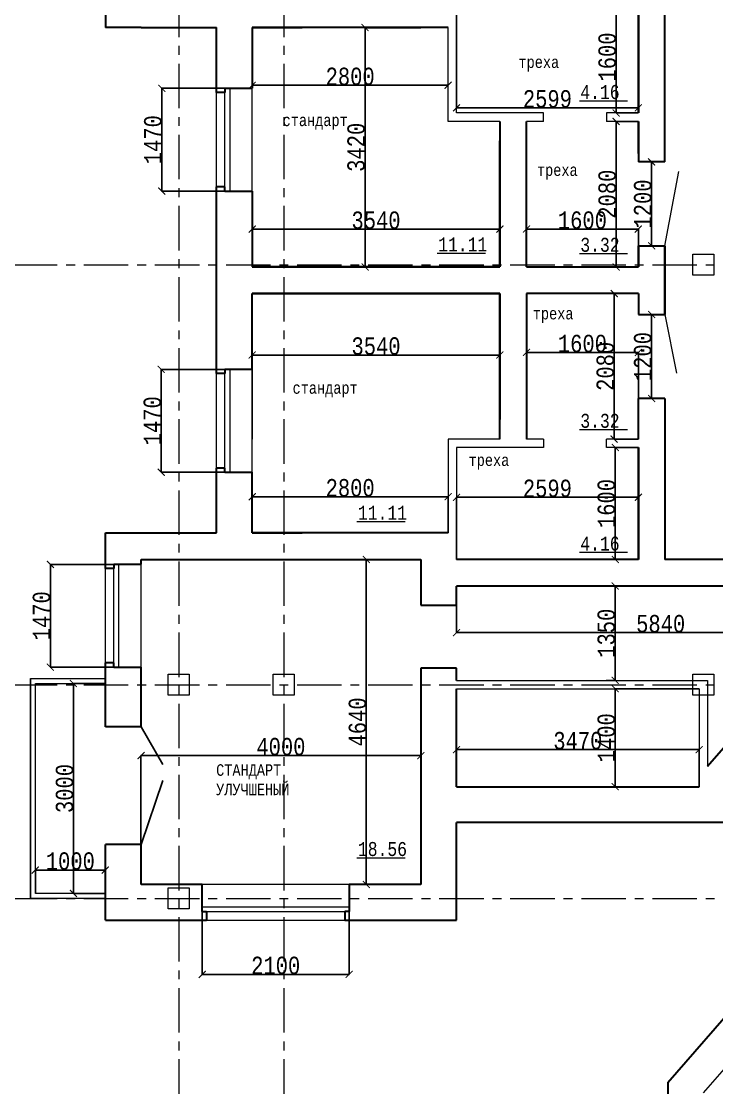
# Model space of a CAD drawing. Header units: millimetres. Extents: x -689206 to 4969298, y -1019800 to 703299.
# Drawn here: x 489425 to 499366, y 551272 to 566509 of the extents above; entities that cross this region are included whole.
import ezdxf

# ---------------------------------------------------------------- set-up
doc = ezdxf.new("R2010")
doc.units = ezdxf.units.MM
doc.linetypes.add('осеваяX2', pattern=[101.6, 63.5, -12.7, 12.7, -12.7])
for name, color, linetype, lineweight in [('б', 231, 'Continuous', 30), ('БАЛКОН', 7, 'Continuous', 20), ('ОКНА', 250, 'Continuous', 20), ('ПЕРЕГОРОДКИ', 252, 'Continuous', 9), ('РАЗМЕРЫ', 7, 'Continuous', 9), ('стены', 7, 'Continuous', 20)]:
    doc.layers.add(name, color=color, linetype=linetype, lineweight=lineweight)
doc.styles.add('Аннотативный', font='isocteur.ttf', dxfattribs={"width": 0.7, "height": 250})
doc.dimstyles.new('Аннотативный', dxfattribs={"dimscale": 0, "dimtxt": 250, "dimasz": 100, "dimexe": 1.25, "dimexo": 0.625, "dimtad": 1, "dimdec": 0, "dimtxsty": 'Аннотативный', "dimblk": 'ARCHTICK', "dimcen": 2.5, "dimadec": 0, "dimazin": 0, "dimtfac": 1, "dimtdec": 0, "dimtmove": 0, "dimatfit": 3, "dimfxl": 1, "dimarcsym": 0})

# ---------------------------------------------------------------- blocks, each defined once
blk = doc.blocks.new('_ArchTick')
at = {"color": 0, "linetype": 'ByBlock', "const_width": 0.15}
blk.add_lwpolyline([(-0.5, -0.5), (0.5, 0.5)], dxfattribs=at)
blk = doc.blocks.new('*D856')
at = {"layer": 'Defpoints', "color": 0, "lineweight": 20, "transparency": 16777216}
for p in [(494339, 566419), (494339, 562999), (494339, 562999)]:
    blk.add_point(p, dxfattribs=at)
at = {"layer": 'стены', "color": 0, "lineweight": -2, "transparency": 16777216}
for p, q in [((494339, 566419), (494340, 566419)), ((494339, 566419), (494339, 562999)), ((494339, 562999), (494340, 562999))]:
    blk.add_line(p, q, dxfattribs=at)
at = {"layer": 'стены', "color": 0, "lineweight": -2, "transparency": 16777216, "xscale": 100, "yscale": 100, "zscale": 100}
for p, rotation in [((494339, 566419), 90), ((494339, 562999), 270)]:
    blk.add_blockref('_ArchTick', p, dxfattribs=dict(at, rotation=rotation))
at = {"layer": 'стены', "color": 0, "transparency": 16777216, "insert": (494213, 564709), "char_height": 250, "attachment_point": 5, "rotation": 90, "style": 'Аннотативный'}
blk.add_mtext('3420', dxfattribs=at)
blk = doc.blocks.new('*D857')
at = {"layer": 'Defpoints', "color": 0, "lineweight": 20, "transparency": 16777216}
for p in [(492726, 563539), (492726, 562999), (496266, 562999)]:
    blk.add_point(p, dxfattribs=at)
at = {"layer": 'стены', "color": 0, "lineweight": -2, "transparency": 16777216}
for p, q in [((492726, 563000), (492726, 563541)), ((496266, 563539), (492726, 563539)), ((496266, 563000), (496266, 563541))]:
    blk.add_line(p, q, dxfattribs=at)
at = {"layer": 'стены', "color": 0, "lineweight": -2, "transparency": 16777216, "xscale": 100, "yscale": 100, "zscale": 100, "rotation": 180}
blk.add_blockref('_ArchTick', (492726, 563539), dxfattribs=at)
at = {"layer": 'стены', "color": 0, "lineweight": -2, "transparency": 16777216, "xscale": 100, "yscale": 100, "zscale": 100}
blk.add_blockref('_ArchTick', (496266, 563539), dxfattribs=at)
at = {"layer": 'стены', "color": 0, "transparency": 16777216, "insert": (494496, 563665), "char_height": 250, "attachment_point": 5, "style": 'Аннотативный'}
blk.add_mtext('3540', dxfattribs=at)
blk = doc.blocks.new('*D858')
at = {"layer": 'Defpoints', "color": 0, "lineweight": 20, "transparency": 16777216}
for p in [(498246, 565079), (497928, 562999), (498246, 562999)]:
    blk.add_point(p, dxfattribs=at)
at = {"layer": 'стены', "color": 0, "lineweight": -2, "transparency": 16777216}
for p, q in [((498245, 565079), (497926, 565079)), ((497928, 565079), (497928, 562999)), ((498245, 562999), (497926, 562999))]:
    blk.add_line(p, q, dxfattribs=at)
at = {"layer": 'стены', "color": 0, "lineweight": -2, "transparency": 16777216, "xscale": 100, "yscale": 100, "zscale": 100}
for p, rotation in [((497928, 565079), 90), ((497928, 562999), 270)]:
    blk.add_blockref('_ArchTick', p, dxfattribs=dict(at, rotation=rotation))
at = {"layer": 'стены', "color": 0, "transparency": 16777216, "insert": (497802, 564039), "char_height": 250, "attachment_point": 5, "rotation": 90, "style": 'Аннотативный'}
blk.add_mtext('2080', dxfattribs=at)
blk = doc.blocks.new('*D859')
at = {"layer": 'Defpoints', "color": 0, "lineweight": 20, "transparency": 16777216}
for p in [(497928, 566799), (498246, 566799), (498246, 565199)]:
    blk.add_point(p, dxfattribs=at)
at = {"layer": 'стены', "color": 0, "lineweight": -2, "transparency": 16777216}
for p, q in [((498245, 566799), (497927, 566799)), ((497928, 565199), (497928, 566799)), ((498245, 565199), (497927, 565199))]:
    blk.add_line(p, q, dxfattribs=at)
at = {"layer": 'стены', "color": 0, "lineweight": -2, "transparency": 16777216, "xscale": 100, "yscale": 100, "zscale": 100}
for p, rotation in [((497928, 566799), 90), ((497928, 565199), 270)]:
    blk.add_blockref('_ArchTick', p, dxfattribs=dict(at, rotation=rotation))
at = {"layer": 'стены', "color": 0, "transparency": 16777216, "insert": (497802, 565999), "char_height": 250, "attachment_point": 5, "rotation": 90, "style": 'Аннотативный'}
blk.add_mtext('1600', dxfattribs=at)
blk = doc.blocks.new('*D860')
at = {"layer": 'Defpoints', "color": 0, "lineweight": 20, "transparency": 16777216}
for p in [(495646, 566799), (498246, 566799), (495646, 565273)]:
    blk.add_point(p, dxfattribs=at)
at = {"layer": 'стены', "color": 0, "lineweight": -2, "transparency": 16777216}
for p, q in [((495646, 566799), (495646, 565272)), ((498246, 566799), (498246, 565272)), ((498246, 565273), (495646, 565273))]:
    blk.add_line(p, q, dxfattribs=at)
at = {"layer": 'стены', "color": 0, "lineweight": -2, "transparency": 16777216, "xscale": 100, "yscale": 100, "zscale": 100, "rotation": 180}
blk.add_blockref('_ArchTick', (495646, 565273), dxfattribs=at)
at = {"layer": 'стены', "color": 0, "lineweight": -2, "transparency": 16777216, "xscale": 100, "yscale": 100, "zscale": 100}
blk.add_blockref('_ArchTick', (498246, 565273), dxfattribs=at)
at = {"layer": 'стены', "color": 0, "transparency": 16777216, "insert": (496946, 565399), "char_height": 250, "attachment_point": 5, "style": 'Аннотативный'}
blk.add_mtext('2599', dxfattribs=at)
blk = doc.blocks.new('*D861')
at = {"layer": 'Defpoints', "color": 0, "lineweight": 20, "transparency": 16777216}
for p in [(492726, 565595), (492726, 565595), (495526, 565595)]:
    blk.add_point(p, dxfattribs=at)
at = {"layer": 'стены', "color": 0, "lineweight": -2, "transparency": 16777216}
for p, q in [((492726, 565595), (492726, 565596)), ((495526, 565595), (492726, 565595)), ((495526, 565595), (495526, 565596))]:
    blk.add_line(p, q, dxfattribs=at)
at = {"layer": 'стены', "color": 0, "lineweight": -2, "transparency": 16777216, "xscale": 100, "yscale": 100, "zscale": 100, "rotation": 180}
blk.add_blockref('_ArchTick', (492726, 565595), dxfattribs=at)
at = {"layer": 'стены', "color": 0, "lineweight": -2, "transparency": 16777216, "xscale": 100, "yscale": 100, "zscale": 100}
blk.add_blockref('_ArchTick', (495526, 565595), dxfattribs=at)
at = {"layer": 'стены', "color": 0, "transparency": 16777216, "insert": (494126, 565720), "char_height": 250, "attachment_point": 5, "style": 'Аннотативный'}
blk.add_mtext('2800', dxfattribs=at)
blk = doc.blocks.new('*D862')
at = {"layer": 'Defpoints', "color": 0, "lineweight": 20, "transparency": 16777216}
for p in [(492726, 561741), (492726, 560539), (496266, 560539)]:
    blk.add_point(p, dxfattribs=at)
at = {"layer": 'стены', "color": 0, "lineweight": -2, "transparency": 16777216}
for p, q in [((492726, 560540), (492726, 561742)), ((496266, 561741), (492726, 561741)), ((496266, 560540), (496266, 561742))]:
    blk.add_line(p, q, dxfattribs=at)
at = {"layer": 'стены', "color": 0, "lineweight": -2, "transparency": 16777216, "xscale": 100, "yscale": 100, "zscale": 100, "rotation": 180}
blk.add_blockref('_ArchTick', (492726, 561741), dxfattribs=at)
at = {"layer": 'стены', "color": 0, "lineweight": -2, "transparency": 16777216, "xscale": 100, "yscale": 100, "zscale": 100}
blk.add_blockref('_ArchTick', (496266, 561741), dxfattribs=at)
at = {"layer": 'стены', "color": 0, "transparency": 16777216, "insert": (494496, 561867), "char_height": 250, "attachment_point": 5, "style": 'Аннотативный'}
blk.add_mtext('3540', dxfattribs=at)
blk = doc.blocks.new('*D851')
at = {"layer": 'Defpoints', "color": 0, "lineweight": 20, "transparency": 16777216}
for p in [(492726, 559716), (492726, 559199), (495526, 559199)]:
    blk.add_point(p, dxfattribs=at)
at = {"layer": 'стены', "color": 0, "lineweight": -2, "transparency": 16777216}
for p, q in [((492726, 559200), (492726, 559717)), ((495526, 559716), (492726, 559716)), ((495526, 559200), (495526, 559717))]:
    blk.add_line(p, q, dxfattribs=at)
at = {"layer": 'стены', "color": 0, "lineweight": -2, "transparency": 16777216, "xscale": 100, "yscale": 100, "zscale": 100, "rotation": 180}
blk.add_blockref('_ArchTick', (492726, 559716), dxfattribs=at)
at = {"layer": 'стены', "color": 0, "lineweight": -2, "transparency": 16777216, "xscale": 100, "yscale": 100, "zscale": 100}
blk.add_blockref('_ArchTick', (495526, 559716), dxfattribs=at)
at = {"layer": 'стены', "color": 0, "transparency": 16777216, "insert": (494126, 559842), "char_height": 250, "attachment_point": 5, "style": 'Аннотативный'}
blk.add_mtext('2800', dxfattribs=at)
blk = doc.blocks.new('*D852')
at = {"layer": 'Defpoints', "color": 0, "lineweight": 20, "transparency": 16777216}
for p in [(497900, 562619), (498246, 562619), (498246, 560539)]:
    blk.add_point(p, dxfattribs=at)
at = {"layer": 'стены', "color": 0, "lineweight": -2, "transparency": 16777216}
for p, q in [((498245, 562619), (497899, 562619)), ((497900, 560539), (497900, 562619)), ((498245, 560539), (497899, 560539))]:
    blk.add_line(p, q, dxfattribs=at)
at = {"layer": 'стены', "color": 0, "lineweight": -2, "transparency": 16777216, "xscale": 100, "yscale": 100, "zscale": 100}
for p, rotation in [((497900, 562619), 90), ((497900, 560539), 270)]:
    blk.add_blockref('_ArchTick', p, dxfattribs=dict(at, rotation=rotation))
at = {"layer": 'стены', "color": 0, "transparency": 16777216, "insert": (497775, 561579), "char_height": 250, "attachment_point": 5, "rotation": 90, "style": 'Аннотативный'}
blk.add_mtext('2080', dxfattribs=at)
blk = doc.blocks.new('*D853')
at = {"layer": 'Defpoints', "color": 0, "lineweight": 20, "transparency": 16777216}
for p in [(496646, 561778), (496646, 560539), (498246, 560539)]:
    blk.add_point(p, dxfattribs=at)
at = {"layer": 'стены', "color": 0, "lineweight": -2, "transparency": 16777216}
for p, q in [((496646, 560540), (496646, 561779)), ((498246, 561778), (496646, 561778)), ((498246, 560540), (498246, 561779))]:
    blk.add_line(p, q, dxfattribs=at)
at = {"layer": 'стены', "color": 0, "lineweight": -2, "transparency": 16777216, "xscale": 100, "yscale": 100, "zscale": 100, "rotation": 180}
blk.add_blockref('_ArchTick', (496646, 561778), dxfattribs=at)
at = {"layer": 'стены', "color": 0, "lineweight": -2, "transparency": 16777216, "xscale": 100, "yscale": 100, "zscale": 100}
blk.add_blockref('_ArchTick', (498246, 561778), dxfattribs=at)
at = {"layer": 'стены', "color": 0, "transparency": 16777216, "insert": (497446, 561903), "char_height": 250, "attachment_point": 5, "style": 'Аннотативный'}
blk.add_mtext('1600', dxfattribs=at)
blk = doc.blocks.new('*D854')
at = {"layer": 'Defpoints', "color": 0, "lineweight": 20, "transparency": 16777216}
for p in [(495646, 559708), (495646, 558819), (498246, 558819)]:
    blk.add_point(p, dxfattribs=at)
at = {"layer": 'стены', "color": 0, "lineweight": -2, "transparency": 16777216}
for p, q in [((495646, 558820), (495646, 559709)), ((498246, 559708), (495646, 559708)), ((498246, 558820), (498246, 559709))]:
    blk.add_line(p, q, dxfattribs=at)
at = {"layer": 'стены', "color": 0, "lineweight": -2, "transparency": 16777216, "xscale": 100, "yscale": 100, "zscale": 100, "rotation": 180}
blk.add_blockref('_ArchTick', (495646, 559708), dxfattribs=at)
at = {"layer": 'стены', "color": 0, "lineweight": -2, "transparency": 16777216, "xscale": 100, "yscale": 100, "zscale": 100}
blk.add_blockref('_ArchTick', (498246, 559708), dxfattribs=at)
at = {"layer": 'стены', "color": 0, "transparency": 16777216, "insert": (496946, 559834), "char_height": 250, "attachment_point": 5, "style": 'Аннотативный'}
blk.add_mtext('2599', dxfattribs=at)
blk = doc.blocks.new('*D855')
at = {"layer": 'Defpoints', "color": 0, "lineweight": 20, "transparency": 16777216}
for p in [(498246, 560419), (497916, 558819), (498246, 558819)]:
    blk.add_point(p, dxfattribs=at)
at = {"layer": 'стены', "color": 0, "lineweight": -2, "transparency": 16777216}
for p, q in [((498245, 560419), (497915, 560419)), ((497916, 560419), (497916, 558819)), ((498245, 558819), (497915, 558819))]:
    blk.add_line(p, q, dxfattribs=at)
at = {"layer": 'стены', "color": 0, "lineweight": -2, "transparency": 16777216, "xscale": 100, "yscale": 100, "zscale": 100}
for p, rotation in [((497916, 560419), 90), ((497916, 558819), 270)]:
    blk.add_blockref('_ArchTick', p, dxfattribs=dict(at, rotation=rotation))
at = {"layer": 'стены', "color": 0, "transparency": 16777216, "insert": (497790, 559619), "char_height": 250, "attachment_point": 5, "rotation": 90, "style": 'Аннотативный'}
blk.add_mtext('1600', dxfattribs=at)
blk = doc.blocks.new('*D864')
at = {"layer": 'Defpoints', "color": 0, "lineweight": 20, "transparency": 16777216}
for p in [(498436, 562319), (498436, 562319), (498436, 561119)]:
    blk.add_point(p, dxfattribs=at)
at = {"layer": 'стены', "color": 0, "lineweight": -2, "transparency": 16777216}
for p, q in [((498436, 562319), (498437, 562319)), ((498436, 561119), (498436, 562319)), ((498436, 561119), (498437, 561119))]:
    blk.add_line(p, q, dxfattribs=at)
at = {"layer": 'стены', "color": 0, "lineweight": -2, "transparency": 16777216, "xscale": 100, "yscale": 100, "zscale": 100}
for p, rotation in [((498436, 562319), 90), ((498436, 561119), 270)]:
    blk.add_blockref('_ArchTick', p, dxfattribs=dict(at, rotation=rotation))
at = {"layer": 'стены', "color": 0, "transparency": 16777216, "insert": (498310, 561719), "char_height": 250, "attachment_point": 5, "rotation": 90, "style": 'Аннотативный'}
blk.add_mtext('1200', dxfattribs=at)
blk = doc.blocks.new('*D865')
at = {"layer": 'Defpoints', "color": 0, "lineweight": 20, "transparency": 16777216}
for p in [(498436, 564499), (498436, 564499), (498436, 563300)]:
    blk.add_point(p, dxfattribs=at)
at = {"layer": 'стены', "color": 0, "lineweight": -2, "transparency": 16777216}
for p, q in [((498436, 564499), (498437, 564499)), ((498436, 563300), (498436, 564499)), ((498436, 563300), (498437, 563300))]:
    blk.add_line(p, q, dxfattribs=at)
at = {"layer": 'стены', "color": 0, "lineweight": -2, "transparency": 16777216, "xscale": 100, "yscale": 100, "zscale": 100}
for p, rotation in [((498436, 564499), 90), ((498436, 563300), 270)]:
    blk.add_blockref('_ArchTick', p, dxfattribs=dict(at, rotation=rotation))
at = {"layer": 'стены', "color": 0, "transparency": 16777216, "insert": (498310, 563899), "char_height": 250, "attachment_point": 5, "rotation": 90, "style": 'Аннотативный'}
blk.add_mtext('1200', dxfattribs=at)
blk = doc.blocks.new('*D866')
at = {"layer": 'Defpoints', "color": 0, "lineweight": 20, "transparency": 16777216}
for p in [(496646, 563541), (496646, 562999), (498246, 562999)]:
    blk.add_point(p, dxfattribs=at)
at = {"layer": 'стены', "color": 0, "lineweight": -2, "transparency": 16777216}
for p, q in [((496646, 563000), (496646, 563542)), ((498246, 563541), (496646, 563541)), ((498246, 563000), (498246, 563542))]:
    blk.add_line(p, q, dxfattribs=at)
at = {"layer": 'стены', "color": 0, "lineweight": -2, "transparency": 16777216, "xscale": 100, "yscale": 100, "zscale": 100, "rotation": 180}
blk.add_blockref('_ArchTick', (496646, 563541), dxfattribs=at)
at = {"layer": 'стены', "color": 0, "lineweight": -2, "transparency": 16777216, "xscale": 100, "yscale": 100, "zscale": 100}
blk.add_blockref('_ArchTick', (498246, 563541), dxfattribs=at)
at = {"layer": 'стены', "color": 0, "transparency": 16777216, "insert": (497446, 563666), "char_height": 250, "attachment_point": 5, "style": 'Аннотативный'}
blk.add_mtext('1600', dxfattribs=at)
blk = doc.blocks.new('*D869')
at = {"layer": 'Defpoints', "color": 0, "linetype": 'ByBlock', "lineweight": 20, "transparency": 16777216}
for p in [(490626, 557047), (490170, 554047), (490626, 554047)]:
    blk.add_point(p, dxfattribs=at)
at = {"layer": 'б', "color": 0, "linetype": 'ByBlock', "lineweight": -2, "transparency": 16777216}
for p, q in [((490626, 557047), (490169, 557047)), ((490170, 557047), (490170, 554047)), ((490626, 554047), (490169, 554047))]:
    blk.add_line(p, q, dxfattribs=at)
at = {"layer": 'б', "color": 0, "linetype": 'ByBlock', "lineweight": -2, "transparency": 16777216, "xscale": 100, "yscale": 100, "zscale": 100}
for p, rotation in [((490170, 557047), 90), ((490170, 554047), 270)]:
    blk.add_blockref('_ArchTick', p, dxfattribs=dict(at, rotation=rotation))
at = {"layer": 'б', "color": 0, "linetype": 'ByBlock', "lineweight": 25, "transparency": 16777216, "insert": (490045, 555547), "char_height": 250, "attachment_point": 5, "rotation": 90, "style": 'Аннотативный'}
blk.add_mtext('3000', dxfattribs=at)
blk = doc.blocks.new('*D870')
at = {"layer": 'Defpoints', "color": 0, "linetype": 'ByBlock', "lineweight": 20, "transparency": 16777216}
for p in [(489626, 554382), (489626, 554047), (490626, 554047)]:
    blk.add_point(p, dxfattribs=at)
at = {"layer": 'б', "color": 0, "linetype": 'ByBlock', "lineweight": -2, "transparency": 16777216}
for p, q in [((489626, 554047), (489626, 554384)), ((490626, 554382), (489626, 554382)), ((490626, 554047), (490626, 554384))]:
    blk.add_line(p, q, dxfattribs=at)
at = {"layer": 'б', "color": 0, "linetype": 'ByBlock', "lineweight": -2, "transparency": 16777216, "xscale": 100, "yscale": 100, "zscale": 100, "rotation": 180}
blk.add_blockref('_ArchTick', (489626, 554382), dxfattribs=at)
at = {"layer": 'б', "color": 0, "linetype": 'ByBlock', "lineweight": -2, "transparency": 16777216, "xscale": 100, "yscale": 100, "zscale": 100}
blk.add_blockref('_ArchTick', (490626, 554382), dxfattribs=at)
at = {"layer": 'б', "color": 0, "linetype": 'ByBlock', "lineweight": 25, "transparency": 16777216, "insert": (490126, 554508), "char_height": 250, "attachment_point": 5, "style": 'Аннотативный'}
blk.add_mtext('1000', dxfattribs=at)
blk = doc.blocks.new('*D871')
at = {"layer": 'Defpoints', "color": 0, "lineweight": 20, "transparency": 16777216}
for p in [(491433, 565552), (492726, 565552), (492726, 564082)]:
    blk.add_point(p, dxfattribs=at)
at = {"layer": 'РАЗМЕРЫ', "color": 0, "lineweight": -2, "transparency": 16777216}
for p, q in [((492725, 565552), (491431, 565552)), ((491433, 564082), (491433, 565552)), ((492725, 564082), (491431, 564082))]:
    blk.add_line(p, q, dxfattribs=at)
at = {"layer": 'РАЗМЕРЫ', "color": 0, "lineweight": -2, "transparency": 16777216, "xscale": 100, "yscale": 100, "zscale": 100}
for p, rotation in [((491433, 565552), 90), ((491433, 564082), 270)]:
    blk.add_blockref('_ArchTick', p, dxfattribs=dict(at, rotation=rotation))
at = {"layer": 'РАЗМЕРЫ', "color": 0, "transparency": 16777216, "insert": (491307, 564817), "char_height": 250, "attachment_point": 5, "rotation": 90, "style": 'Аннотативный'}
blk.add_mtext('1470', dxfattribs=at)
blk = doc.blocks.new('*D872')
at = {"layer": 'Defpoints', "color": 0, "lineweight": 20, "transparency": 16777216}
for p in [(491426, 561536), (492726, 561536), (492726, 560066)]:
    blk.add_point(p, dxfattribs=at)
at = {"layer": 'РАЗМЕРЫ', "color": 0, "lineweight": -2, "transparency": 16777216}
for p, q in [((492725, 561536), (491425, 561536)), ((491426, 560066), (491426, 561536)), ((492725, 560066), (491425, 560066))]:
    blk.add_line(p, q, dxfattribs=at)
at = {"layer": 'РАЗМЕРЫ', "color": 0, "lineweight": -2, "transparency": 16777216, "xscale": 100, "yscale": 100, "zscale": 100}
for p, rotation in [((491426, 561536), 90), ((491426, 560066), 270)]:
    blk.add_blockref('_ArchTick', p, dxfattribs=dict(at, rotation=rotation))
at = {"layer": 'РАЗМЕРЫ', "color": 0, "transparency": 16777216, "insert": (491300, 560801), "char_height": 250, "attachment_point": 5, "rotation": 90, "style": 'Аннотативный'}
blk.add_mtext('1470', dxfattribs=at)
blk = doc.blocks.new('*D873')
at = {"layer": 'Defpoints', "color": 0, "lineweight": 20, "transparency": 16777216}
for p in [(489841, 558750), (491136, 558750), (491136, 557280)]:
    blk.add_point(p, dxfattribs=at)
at = {"layer": 'РАЗМЕРЫ', "color": 0, "lineweight": -2, "transparency": 16777216}
for p, q in [((491136, 558750), (489840, 558750)), ((489841, 557280), (489841, 558750)), ((491136, 557280), (489840, 557280))]:
    blk.add_line(p, q, dxfattribs=at)
at = {"layer": 'РАЗМЕРЫ', "color": 0, "lineweight": -2, "transparency": 16777216, "xscale": 100, "yscale": 100, "zscale": 100}
for p, rotation in [((489841, 558750), 90), ((489841, 557280), 270)]:
    blk.add_blockref('_ArchTick', p, dxfattribs=dict(at, rotation=rotation))
at = {"layer": 'РАЗМЕРЫ', "color": 0, "transparency": 16777216, "insert": (489715, 558015), "char_height": 250, "attachment_point": 5, "rotation": 90, "style": 'Аннотативный'}
blk.add_mtext('1470', dxfattribs=at)
blk = doc.blocks.new('*D878')
at = {"layer": 'Defpoints', "color": 0, "linetype": 'ByBlock', "lineweight": 20, "transparency": 16777216}
for p in [(494357, 558819), (495136, 558819), (495136, 554177)]:
    blk.add_point(p, dxfattribs=at)
at = {"layer": 'ПЕРЕГОРОДКИ', "color": 0, "linetype": 'ByBlock', "lineweight": -2, "transparency": 16777216}
for p, q in [((495136, 558819), (494356, 558819)), ((494357, 554177), (494357, 558819)), ((495136, 554177), (494356, 554177))]:
    blk.add_line(p, q, dxfattribs=at)
at = {"layer": 'ПЕРЕГОРОДКИ', "color": 0, "linetype": 'ByBlock', "lineweight": -2, "transparency": 16777216, "xscale": 100, "yscale": 100, "zscale": 100}
for p, rotation in [((494357, 558819), 90), ((494357, 554177), 270)]:
    blk.add_blockref('_ArchTick', p, dxfattribs=dict(at, rotation=rotation))
at = {"layer": 'ПЕРЕГОРОДКИ', "color": 0, "linetype": 'ByBlock', "lineweight": 13, "transparency": 16777216, "insert": (494232, 556498), "char_height": 250, "attachment_point": 5, "rotation": 90, "style": 'Аннотативный'}
blk.add_mtext('4640', dxfattribs=at)
blk = doc.blocks.new('*D879')
at = {"layer": 'Defpoints', "color": 0, "linetype": 'ByBlock', "lineweight": 20, "transparency": 16777216}
for p in [(491136, 556017), (491136, 554177), (495136, 554177)]:
    blk.add_point(p, dxfattribs=at)
at = {"layer": 'ПЕРЕГОРОДКИ', "color": 0, "linetype": 'ByBlock', "lineweight": -2, "transparency": 16777216}
for p, q in [((491136, 554178), (491136, 556018)), ((495136, 556017), (491136, 556017)), ((495136, 554178), (495136, 556018))]:
    blk.add_line(p, q, dxfattribs=at)
at = {"layer": 'ПЕРЕГОРОДКИ', "color": 0, "linetype": 'ByBlock', "lineweight": -2, "transparency": 16777216, "xscale": 100, "yscale": 100, "zscale": 100, "rotation": 180}
blk.add_blockref('_ArchTick', (491136, 556017), dxfattribs=at)
at = {"layer": 'ПЕРЕГОРОДКИ', "color": 0, "linetype": 'ByBlock', "lineweight": -2, "transparency": 16777216, "xscale": 100, "yscale": 100, "zscale": 100}
blk.add_blockref('_ArchTick', (495136, 556017), dxfattribs=at)
at = {"layer": 'ПЕРЕГОРОДКИ', "color": 0, "linetype": 'ByBlock', "lineweight": 13, "transparency": 16777216, "insert": (493136, 556143), "char_height": 250, "attachment_point": 5, "style": 'Аннотативный'}
blk.add_mtext('4000', dxfattribs=at)
blk = doc.blocks.new('*D893')
at = {"layer": 'Defpoints', "color": 0, "linetype": 'ByBlock', "lineweight": 20, "transparency": 16777216}
for p in [(492012, 554177), (494112, 554177), (494112, 552891)]:
    blk.add_point(p, dxfattribs=at)
at = {"layer": 'РАЗМЕРЫ', "color": 0, "linetype": 'ByBlock', "lineweight": -2, "transparency": 16777216}
for p, q in [((492012, 554177), (492012, 552890)), ((494112, 554177), (494112, 552890)), ((492012, 552891), (494112, 552891))]:
    blk.add_line(p, q, dxfattribs=at)
at = {"layer": 'РАЗМЕРЫ', "color": 0, "linetype": 'ByBlock', "lineweight": -2, "transparency": 16777216, "xscale": 100, "yscale": 100, "zscale": 100, "rotation": 180}
blk.add_blockref('_ArchTick', (492012, 552891), dxfattribs=at)
at = {"layer": 'РАЗМЕРЫ', "color": 0, "linetype": 'ByBlock', "lineweight": -2, "transparency": 16777216, "xscale": 100, "yscale": 100, "zscale": 100}
blk.add_blockref('_ArchTick', (494112, 552891), dxfattribs=at)
at = {"layer": 'РАЗМЕРЫ', "color": 0, "linetype": 'ByBlock', "lineweight": 13, "transparency": 16777216, "insert": (493062, 553017), "char_height": 250, "attachment_point": 5, "style": 'Аннотативный'}
blk.add_mtext('2100', dxfattribs=at)
blk = doc.blocks.new('*D881')
at = {"layer": 'Defpoints', "color": 0, "linetype": 'ByBlock', "lineweight": 20, "transparency": 16777216}
for p in [(495646, 556102), (495646, 555572), (499116, 555572)]:
    blk.add_point(p, dxfattribs=at)
at = {"layer": 'РАЗМЕРЫ', "color": 0, "linetype": 'ByBlock', "lineweight": -2, "transparency": 16777216}
for p, q in [((495646, 555573), (495646, 556103)), ((499116, 556102), (495646, 556102)), ((499116, 555573), (499116, 556103))]:
    blk.add_line(p, q, dxfattribs=at)
at = {"layer": 'РАЗМЕРЫ', "color": 0, "linetype": 'ByBlock', "lineweight": -2, "transparency": 16777216, "xscale": 100, "yscale": 100, "zscale": 100, "rotation": 180}
blk.add_blockref('_ArchTick', (495646, 556102), dxfattribs=at)
at = {"layer": 'РАЗМЕРЫ', "color": 0, "linetype": 'ByBlock', "lineweight": -2, "transparency": 16777216, "xscale": 100, "yscale": 100, "zscale": 100}
blk.add_blockref('_ArchTick', (499116, 556102), dxfattribs=at)
at = {"layer": 'РАЗМЕРЫ', "color": 0, "linetype": 'ByBlock', "lineweight": 20, "transparency": 16777216, "insert": (497381, 556228), "char_height": 250, "attachment_point": 5, "style": 'Аннотативный'}
blk.add_mtext('3470', dxfattribs=at)
blk = doc.blocks.new('*D885')
at = {"layer": 'Defpoints', "color": 0, "linetype": 'ByBlock', "lineweight": 20, "transparency": 16777216}
for p in [(497915, 556972), (499116, 556972), (499116, 555572)]:
    blk.add_point(p, dxfattribs=at)
at = {"layer": 'РАЗМЕРЫ', "color": 0, "linetype": 'ByBlock', "lineweight": -2, "transparency": 16777216}
for p, q in [((499116, 556972), (497914, 556972)), ((497915, 555572), (497915, 556972)), ((499116, 555572), (497914, 555572))]:
    blk.add_line(p, q, dxfattribs=at)
at = {"layer": 'РАЗМЕРЫ', "color": 0, "linetype": 'ByBlock', "lineweight": -2, "transparency": 16777216, "xscale": 100, "yscale": 100, "zscale": 100}
for p, rotation in [((497915, 556972), 90), ((497915, 555572), 270)]:
    blk.add_blockref('_ArchTick', p, dxfattribs=dict(at, rotation=rotation))
at = {"layer": 'РАЗМЕРЫ', "color": 0, "linetype": 'ByBlock', "lineweight": 20, "transparency": 16777216, "insert": (497789, 556272), "char_height": 250, "attachment_point": 5, "rotation": 90, "style": 'Аннотативный'}
blk.add_mtext('1400', dxfattribs=at)
blk = doc.blocks.new('*D888')
at = {"layer": 'Defpoints', "color": 0, "linetype": 'ByBlock', "lineweight": 20, "transparency": 16777216}
for p in [(495646, 558439), (501484, 558439), (501484, 557774)]:
    blk.add_point(p, dxfattribs=at)
at = {"layer": 'РАЗМЕРЫ', "color": 0, "linetype": 'ByBlock', "lineweight": -2, "transparency": 16777216}
for p, q in [((495646, 558439), (495646, 557773)), ((501484, 558439), (501484, 557773)), ((495646, 557774), (501484, 557774))]:
    blk.add_line(p, q, dxfattribs=at)
at = {"layer": 'РАЗМЕРЫ', "color": 0, "linetype": 'ByBlock', "lineweight": -2, "transparency": 16777216, "xscale": 100, "yscale": 100, "zscale": 100, "rotation": 180}
blk.add_blockref('_ArchTick', (495646, 557774), dxfattribs=at)
at = {"layer": 'РАЗМЕРЫ', "color": 0, "linetype": 'ByBlock', "lineweight": -2, "transparency": 16777216, "xscale": 100, "yscale": 100, "zscale": 100}
blk.add_blockref('_ArchTick', (501484, 557774), dxfattribs=at)
at = {"layer": 'РАЗМЕРЫ', "color": 0, "linetype": 'ByBlock', "lineweight": 20, "transparency": 16777216, "insert": (498565, 557900), "char_height": 250, "attachment_point": 5, "style": 'Аннотативный'}
blk.add_mtext('5840', dxfattribs=at)
blk = doc.blocks.new('*D889')
at = {"layer": 'Defpoints', "color": 0, "linetype": 'ByBlock', "lineweight": 20, "transparency": 16777216}
for p in [(497786, 558439), (497915, 558439), (497786, 557092)]:
    blk.add_point(p, dxfattribs=at)
at = {"layer": 'РАЗМЕРЫ', "color": 0, "linetype": 'ByBlock', "lineweight": -2, "transparency": 16777216}
for p, q in [((497786, 558439), (497916, 558439)), ((497915, 557092), (497915, 558439)), ((497786, 557092), (497916, 557092))]:
    blk.add_line(p, q, dxfattribs=at)
at = {"layer": 'РАЗМЕРЫ', "color": 0, "linetype": 'ByBlock', "lineweight": -2, "transparency": 16777216, "xscale": 100, "yscale": 100, "zscale": 100}
for p, rotation in [((497915, 558439), 90), ((497915, 557092), 270)]:
    blk.add_blockref('_ArchTick', p, dxfattribs=dict(at, rotation=rotation))
at = {"layer": 'РАЗМЕРЫ', "color": 0, "linetype": 'ByBlock', "lineweight": 20, "transparency": 16777216, "insert": (497789, 557766), "char_height": 250, "attachment_point": 5, "rotation": 90, "style": 'Аннотативный'}
blk.add_mtext('1350', dxfattribs=at)

msp = doc.modelspace()

# ---------------------------------------------------------------- linework, layer by layer
at = {"layer": 'б', "color": 18, "linetype": 'ByBlock', "lineweight": 25, "true_color": 0x000000}
for p, q in [((489556.5, 553976.6), (489556.5, 557116.6)), ((491136.5, 556428.4), (491446.4, 555891.5)), ((491136.5, 554748.4), (491449.4, 555662.4))]:
    msp.add_line(p, q, dxfattribs=at)
at = {"layer": 'б', "color": 18, "linetype": 'ByBlock', "lineweight": 30, "true_color": 0x000000}
for p, q in [((491136.5, 556428.4), (490626.5, 556428.4)), ((491136.5, 554748.4), (490626.5, 554748.4))]:
    msp.add_line(p, q, dxfattribs=at)
at = {"layer": 'БАЛКОН'}
for p, q in [((489556.5, 557116.6), (490626.5, 557116.6)), ((489626.5, 554046.6), (489626.5, 557046.6)), ((489626.5, 557046.6), (490626.5, 557046.6)), ((490626.5, 554046.6), (489626.5, 554046.6)), ((490626.5, 553976.6), (489556.5, 553976.6))]:
    msp.add_line(p, q, dxfattribs=at)
at = {"layer": 'ОКНА'}
for p, q in [((492335.8, 564142.4), (492335.8, 565492.4)), ((492405.8, 565552.4), (492405.8, 564082.4)), ((492335.8, 560126.4), (492335.8, 561476.4)), ((492335.8, 560126.4), (492335.8, 561476.4)), ((492405.8, 561536.4), (492405.8, 560066.4)), ((492405.8, 561536.4), (492405.8, 560066.4)), ((490816.5, 558750.4), (490816.5, 557280.4)), ((490816.5, 558750.4), (490816.5, 557280.4)), ((490746.5, 557340.4), (490746.5, 558690.4)), ((490746.5, 557340.4), (490746.5, 558690.4)), ((492012, 553787.4), (492012, 553857.4)), ((492012, 553857.4), (494112, 553857.4)), ((492072, 553787.4), (494052, 553787.4))]:
    msp.add_line(p, q, dxfattribs=at)
at = {"layer": 'РАЗМЕРЫ', "color": 0, "lineweight": 30}
for p, q in [((492335.8, 565492.4), (492215.8, 565492.4)), ((492335.8, 565552.4), (492335.8, 565492.4)), ((492335.8, 565552.4), (492725.8, 565552.4)), ((492335.8, 564142.4), (492215.8, 564142.4)), ((492335.8, 564082.4), (492335.8, 564142.4)), ((492335.8, 564082.4), (492725.8, 564082.4)), ((492335.8, 561476.4), (492215.8, 561476.4)), ((492335.8, 561476.4), (492215.8, 561476.4)), ((492335.8, 561536.4), (492335.8, 561476.4)), ((492335.8, 561536.4), (492725.8, 561536.4)), ((492335.8, 561536.4), (492335.8, 561476.4)), ((492335.8, 561536.4), (492725.8, 561536.4)), ((492335.8, 560126.4), (492215.8, 560126.4)), ((492335.8, 560126.4), (492215.8, 560126.4)), ((492335.8, 560066.4), (492335.8, 560126.4)), ((492335.8, 560066.4), (492335.8, 560126.4)), ((492335.8, 560066.4), (492725.8, 560066.4)), ((492335.8, 560066.4), (492725.8, 560066.4)), ((490746.5, 558750.4), (490746.5, 558690.4)), ((490746.5, 558750.4), (491136.5, 558750.4)), ((490746.5, 558750.4), (490746.5, 558690.4)), ((490746.5, 558750.4), (491136.5, 558750.4)), ((490746.5, 558690.4), (490626.5, 558690.4)), ((490746.5, 558690.4), (490626.5, 558690.4)), ((490746.5, 557340.4), (490626.5, 557340.4)), ((490746.5, 557340.4), (490626.5, 557340.4)), ((490746.5, 557280.4), (490746.5, 557340.4)), ((490746.5, 557280.4), (490746.5, 557340.4)), ((490746.5, 557280.4), (491136.5, 557280.4)), ((490746.5, 557280.4), (491136.5, 557280.4))]:
    msp.add_line(p, q, dxfattribs=at)
at = {"layer": 'РАЗМЕРЫ'}
for p, q in [((492215.8, 564142.4), (492215.8, 565492.4)), ((492725.8, 564082.4), (492725.8, 565552.4)), ((492215.8, 560126.4), (492215.8, 561476.4)), ((491136.5, 557280.4), (491136.5, 558750.4)), ((490626.5, 557340.4), (490626.5, 558690.4)), ((494112, 554177.4), (492012, 554177.4)), ((492072, 553667.4), (494052, 553667.4))]:
    msp.add_line(p, q, dxfattribs=at)
at = {"layer": 'РАЗМЕРЫ', "color": 114, "true_color": 0x139b48}
for p, q in [((497402.5, 565374.6), (498091.7, 565374.6)), ((495370.8, 563196.7), (496060.1, 563196.7)), ((497402.5, 563191.6), (498091.7, 563191.6)), ((497402.5, 560676.6), (498091.7, 560676.6)), ((494223.3, 559362.7), (494912.6, 559362.7)), ((497402.5, 558923.4), (498091.7, 558923.4)), ((494223.3, 554558.3), (494912.6, 554558.3))]:
    msp.add_line(p, q, dxfattribs=at)
at = {"layer": 'РАЗМЕРЫ', "linetype": 'ByBlock', "lineweight": 30}
for p, q in [((495136.5, 558165.2), (495646.5, 558165.2)), ((495646.5, 557265.2), (495136.5, 557265.2)), ((495646.5, 557092.2), (495646.5, 557265.2))]:
    msp.add_line(p, q, dxfattribs=at)
at = {"layer": 'РАЗМЕРЫ', "linetype": 'ByBlock', "lineweight": 20}
for p, q in [((495646.5, 557092.2), (498943, 557092.2)), ((495646.5, 557092.2), (499233.9, 557092.2)), ((499233.9, 557092.2), (499235.8, 555862.7)), ((495646.5, 555572.2), (495646.5, 556972.2)), ((495646.5, 556972.2), (498943, 556972.2)), ((495646.5, 556972.2), (499116.5, 556972.2)), ((499116.5, 556972.2), (499116.5, 555572.2))]:
    msp.add_line(p, q, dxfattribs=at)
at = {"layer": 'РАЗМЕРЫ', "lineweight": 30}
for p, q in [((492012, 553787.4), (492072, 553787.4)), ((492072, 553787.4), (492072, 553667.4)), ((494112, 553787.4), (494052, 553787.4)), ((494052, 553787.4), (494052, 553667.4))]:
    msp.add_line(p, q, dxfattribs=at)
at = {"layer": 'стены', "color": 1, "linetype": 'осеваяX2', "lineweight": 15, "ltscale": 10}
for p, q in [((491675.8, 583174.8), (491675.8, 539027.3)), ((493175.8, 583174.8), (493175.8, 539027.3)), ((481175.8, 563029.3), (553325.8, 563029.3)), ((481175.8, 557029.3), (553325.8, 557029.3)), ((481175.8, 553977.4), (553325.8, 553977.4))]:
    msp.add_line(p, q, dxfattribs=at)
at = {"layer": 'стены', "lineweight": 30}
for p, q in [((490626.5, 566928), (490626.5, 566419.4)), ((498245.8, 565199.4), (498245.8, 566799.4)), ((498245.8, 566799.4), (498245.8, 565199.4)), ((498625.8, 564499.4), (498625.8, 566799.4)), ((491136.5, 566419.4), (490626.5, 566419.4)), ((491136.5, 566419.4), (492215.8, 566419.4)), ((492215.8, 565492.4), (492215.8, 566419.4)), ((492725.8, 566419.4), (493438.8, 566419.4)), ((494335, 566419.4), (492725.8, 566419.4)), ((492725.8, 566419.4), (492725.8, 565552.4)), ((494338.8, 566419.4), (495136.5, 566419.4)), ((495525.8, 566419.4), (494338.8, 566419.4)), ((496265.8, 565079.4), (496265.8, 562999.4)), ((496645.8, 562999.4), (496645.8, 565079.4)), ((498245.8, 564619.4), (498245.8, 565079.4)), ((498245.8, 565079.4), (498245.8, 564499.4)), ((496265.8, 562999.4), (496265.8, 564799.4)), ((498245.8, 564619.4), (498245.8, 564499.4)), ((498245.8, 564619.4), (498245.8, 564499.4)), ((498625.8, 564499.4), (498245.8, 564499.4)), ((492215.8, 561476.4), (492215.8, 564142.4)), ((492725.8, 564082.4), (492725.8, 562999.4)), ((498245.8, 562999.4), (498245.8, 563299.6)), ((498245.8, 563299.6), (498625.8, 563299.6)), ((498245.8, 563299.4), (498245.8, 562999.4)), ((498245.8, 563299.4), (498245.8, 563079.4)), ((498625.8, 563299.6), (498625.8, 562319.4)), ((498625.8, 562319.1), (498625.8, 563299.4)), ((496265.8, 562999.4), (492725.8, 562999.4)), ((492725.8, 562999.4), (496265.8, 562999.4)), ((496645.8, 562999.4), (498245.8, 562999.4)), ((492725.8, 562619.4), (496265.8, 562619.4)), ((496265.8, 562619.4), (492725.8, 562619.4)), ((492725.8, 561536.4), (492725.8, 562619.4)), ((496265.8, 560539.4), (496265.8, 562619.4)), ((496265.8, 562619.4), (496265.8, 560819.4)), ((496645.8, 562619.4), (496645.8, 560539.4)), ((498245.8, 562619.4), (496645.8, 562619.4)), ((498245.8, 562619.4), (498245.8, 562319.1)), ((498245.8, 562319.1), (498625.8, 562319.1)), ((498245.8, 560539.4), (498245.8, 561119.4)), ((498625.8, 561119.4), (498245.8, 561119.4)), ((498625.8, 561119.4), (498625.8, 558819.4)), ((498245.8, 560419.4), (498245.8, 558819.4)), ((498245.8, 558819.4), (498245.8, 560419.4)), ((492215.8, 559199.4), (492215.8, 560126.4)), ((492725.8, 559199.4), (492725.8, 560066.4)), ((490626.5, 558690.4), (490626.5, 559199.4)), ((490626.5, 559199.4), (492215.8, 559199.4)), ((492725.8, 559199.4), (493438.8, 559199.4)), ((494338.8, 559199.4), (492725.8, 559199.4)), ((495525.8, 559199.4), (494338.8, 559199.4)), ((491136.5, 558750.4), (491136.5, 558819.4)), ((491136.5, 558819.4), (494338.8, 558819.4)), ((494338.8, 558819.4), (495136.5, 558819.4)), ((495136.5, 558819.4), (495136.5, 558165.2)), ((498245.8, 558819.4), (495646.5, 558819.4)), ((499460.8, 558819.4), (498625.8, 558819.4)), ((495646.5, 558165.2), (495646.5, 558439.4)), ((499460.8, 558439.4), (495646.5, 558439.4)), ((501484.2, 558439.4), (499235.8, 555862.7)), ((490626.5, 556428.4), (490626.5, 557340.4)), ((491136.5, 556428.4), (491136.5, 557280.4)), ((495136.5, 557265.2), (495136.5, 554177.4)), ((495646.5, 557092.2), (495646.5, 557265.2)), ((495646.5, 555572.2), (495646.5, 556972.2)), ((495646.5, 555572.2), (499116.5, 555572.2)), ((498665.8, 551346.9), (502415.8, 555652.3)), ((499646.5, 555062.2), (495646.5, 555062.2)), ((495646.5, 553667.4), (495646.5, 555062.2)), ((490626.5, 553667.4), (490626.5, 554748.4)), ((491136.5, 554177.4), (491136.5, 554748.4)), ((492012, 554177.4), (491136.5, 554177.4)), ((495136.5, 554177.4), (494112, 554177.4)), ((490626.5, 553667.4), (492072, 553667.4)), ((494052, 553667.4), (495646.5, 553667.4)), ((498665.8, 551346.9), (498665.8, 543217.3))]:
    msp.add_line(p, q, dxfattribs=at)
at = {"layer": 'стены'}
for p, q in [((495645.8, 565199.4), (495646.5, 566799.4)), ((495525.8, 566419.4), (495136.5, 566419.4)), ((495525.8, 565079.4), (495525.8, 566419.4)), ((495646.5, 566419.4), (495645.8, 566419.4)), ((495646.5, 566419.4), (495645.8, 566419.4)), ((496890.5, 565199.4), (495645.8, 565199.4)), ((496890.5, 565199.4), (496516.4, 565199.4)), ((496890.5, 565079.4), (496890.5, 565199.4)), ((498245.8, 565199.4), (497790.5, 565199.4)), ((498245.8, 565199.4), (497790.5, 565199.4)), ((497790.5, 565199.4), (497790.5, 565079.4)), ((495645.8, 565079.4), (495525.8, 565079.4)), ((496265.8, 565079.4), (495645.8, 565079.4)), ((496890.5, 565079.4), (496645.8, 565079.4)), ((498245.8, 565079.4), (497790.5, 565079.4)), ((498625.8, 563299.4), (498825.4, 564360.7)), ((498245.8, 562999.4), (496645.8, 562999.4)), ((494065.8, 562619.4), (493685.8, 562619.4)), ((496645.8, 562619.4), (498245.8, 562619.4)), ((498245.8, 562319.4), (498245.8, 562619.4)), ((498625.8, 562319.4), (498792.3, 561481.7)), ((492725.8, 560066.4), (492725.8, 561536.4)), ((498245.8, 560999.4), (498245.8, 561119.4)), ((498245.8, 560999.4), (498245.8, 561119.4)), ((498245.8, 560999.4), (498245.8, 560539.4)), ((495645.8, 560539.4), (495525.8, 560539.4)), ((495525.8, 560539.4), (495525.8, 559199.4)), ((496265.8, 560539.4), (495645.8, 560539.4)), ((496890.5, 560419.4), (495645.8, 560419.4)), ((495645.8, 560419.4), (495645.8, 559199.4)), ((496890.5, 560419.4), (496516.4, 560419.4)), ((496890.5, 560539.4), (496645.8, 560539.4)), ((496890.5, 560539.4), (496890.5, 560419.4)), ((498245.8, 560539.4), (497790.5, 560539.4)), ((497790.5, 560419.4), (497790.5, 560539.4)), ((498245.8, 560419.4), (497790.5, 560419.4)), ((498245.8, 560419.4), (497790.5, 560419.4)), ((494338.8, 559199.4), (495136.5, 559199.4)), ((495525.8, 559199.4), (495136.5, 559199.4)), ((495646.5, 558819.4), (495646.5, 559199.4)), ((495136.5, 558819.4), (495136.5, 558439.4)), ((495136.5, 558165.2), (495136.5, 558439.4)), ((495136.5, 555062.2), (495136.5, 557265.2)), ((498665.8, 551346.9), (502415.8, 555652.3)), ((498665.8, 551346.9), (502415.8, 555652.3))]:
    msp.add_line(p, q, dxfattribs=at)
at = {"layer": 'стены', "lineweight": 20}
msp.add_line((499175.8, 551198), (502342.6, 554833.8), dxfattribs=at)
at = {"layer": 'стены', "color": 18, "lineweight": 30, "true_color": 0x000000}
for p, q in [((492012, 553787.4), (492012, 554177.4)), ((494112, 554177.4), (494112, 553787.4))]:
    msp.add_line(p, q, dxfattribs=at)
at = {"layer": 'стены', "color": 240, "true_color": 0xed1f24}
for points in [[(499025.8, 563181.4), (499325.8, 563181.4), (499325.8, 562881.4), (499025.8, 562881.4)], [(491525.8, 557179.3), (491825.8, 557179.3), (491825.8, 556879.3), (491525.8, 556879.3)], [(493025.8, 557179.3), (493325.8, 557179.3), (493325.8, 556879.3), (493025.8, 556879.3)], [(499025.8, 557181.4), (499325.8, 557181.4), (499325.8, 556881.4), (499025.8, 556881.4)], [(491525.8, 554127.4), (491825.8, 554127.4), (491825.8, 553827.4), (491525.8, 553827.4)]]:
    msp.add_lwpolyline(points, close=True, dxfattribs=at)

# ---------------------------------------------------------------- texts
at = {"width": 766.271, "attachment_point": 1, "style": 'Аннотативный'}
for s, insert, char_height in [('треха', (496532.2, 566008.2), 165.8), ('стандарт', (493161.1, 565177.7), 165.8), ('треха', (496796.8, 564465.7), 165.8), ('треха', (496737, 562415.6), 165.8), ('стандарт', (493303.4, 561353.3), 165.8), ('треха', (495819.2, 560321.3), 165.8), ('СТАНДАРТ УЛУЧШЕНЫЙ', (492210.8, 555893.9), 165.799)]:
    msp.add_mtext(s, dxfattribs=dict(at, insert=insert, char_height=char_height))
at = {"layer": 'РАЗМЕРЫ', "color": 114, "true_color": 0x139b48, "char_height": 200, "width": 656.117, "attachment_point": 1, "style": 'Аннотативный'}
for s, insert in [('4.16', (497416.6, 565598.6)), ('11.11', (495384.9, 563420.7)), ('3.32', (497416.6, 563415.6)), ('3.32', (497416.6, 560900.6)), ('11.11', (494237.5, 559586.7)), ('4.16', (497416.6, 559147.5)), ('18.56', (494237.5, 554782.4))]:
    msp.add_mtext(s, dxfattribs=dict(at, insert=insert))

# ---------------------------------------------------------------- dimensions: what is measured, and where the dimension line sits
at = {"layer": 'б', "color": 18, "linetype": 'ByBlock', "lineweight": 25, "true_color": 0x000000}
for p1, p2, distance, picture, middle in [((490626.5, 557046.6), (490626.5, 554046.6), -456, '*D869', (490044.8, 555546.6)), ((490626.5, 554046.6), (489626.5, 554046.6), -335.6, '*D870', (490126.5, 554507.9))]:
    dim = msp.add_aligned_dim(p1=p1, p2=p2, distance=distance, dimstyle='Аннотативный', dxfattribs=at)
    dim.commit()
    dim.dimension.update_dxf_attribs({"geometry": picture, "text_midpoint": middle})
at = {"layer": 'ПЕРЕГОРОДКИ', "color": 18, "linetype": 'ByBlock', "lineweight": 13, "true_color": 0x000000}
dim = msp.add_linear_dim(base=(494357.4, 558819.4), p1=(495136.5, 554177.4), p2=(495136.5, 558819.4), angle=90, text='4640', dimstyle='Аннотативный', dxfattribs=at)
dim.commit()
dim.dimension.update_dxf_attribs({"geometry": '*D878', "text_midpoint": (494231.8, 556498.4)})
dim = msp.add_linear_dim(base=(491136.5, 556016.9), p1=(495136.5, 554177.4), p2=(491136.5, 554177.4), dimstyle='Аннотативный', dxfattribs=at)
dim.commit()
dim.dimension.update_dxf_attribs({"geometry": '*D879', "text_midpoint": (493136.5, 556142.6)})
at = {"layer": 'РАЗМЕРЫ'}
for base, p1, p2, picture, middle in [((491432.6, 565552.4), (492725.8, 564082.4), (492725.8, 565552.4), '*D871', (491307, 564817.4)), ((491425.8, 561536.4), (492725.8, 560066.4), (492725.8, 561536.4), '*D872', (491300.2, 560801.4)), ((489841, 558750.4), (491136.5, 557280.4), (491136.5, 558750.4), '*D873', (489715.4, 558015.4))]:
    dim = msp.add_linear_dim(base=base, p1=p1, p2=p2, angle=90, dimstyle='Аннотативный', dxfattribs=at)
    dim.commit()
    dim.dimension.update_dxf_attribs({"geometry": picture, "text_midpoint": middle})
at = {"layer": 'РАЗМЕРЫ', "linetype": 'ByBlock', "lineweight": 20}
dim = msp.add_linear_dim(base=(501484.2, 557774), p1=(495646.5, 558439.4), p2=(501484.2, 558439.4), text='5840', dimstyle='Аннотативный', dxfattribs=at)
dim.commit()
dim.dimension.update_dxf_attribs({"geometry": '*D888', "text_midpoint": (498565.3, 557899.6)})
dim = msp.add_linear_dim(base=(497914.8, 558439.4), p1=(497785.8, 557092.2), p2=(497785.8, 558439.4), angle=90, text='1350', dimstyle='Аннотативный', dxfattribs=at)
dim.commit()
dim.dimension.update_dxf_attribs({"geometry": '*D889', "text_midpoint": (497789.1, 557765.8)})
dim = msp.add_linear_dim(base=(497914.8, 556972.2), p1=(499116.5, 555572.2), p2=(499116.5, 556972.2), angle=90, dimstyle='Аннотативный', dxfattribs=at)
dim.commit()
dim.dimension.update_dxf_attribs({"geometry": '*D885', "text_midpoint": (497789.1, 556272.2)})
dim = msp.add_linear_dim(base=(495646.5, 556102.2), p1=(499116.5, 555572.2), p2=(495646.5, 555572.2), dimstyle='Аннотативный', dxfattribs=at)
dim.commit()
dim.dimension.update_dxf_attribs({"geometry": '*D881', "text_midpoint": (497381.5, 556227.9)})
at = {"layer": 'РАЗМЕРЫ', "linetype": 'ByBlock', "lineweight": 13}
dim = msp.add_linear_dim(base=(494112, 552891.4), p1=(492012, 554177.4), p2=(494112, 554177.4), dimstyle='Аннотативный', dxfattribs=at)
dim.commit()
dim.dimension.update_dxf_attribs({"geometry": '*D893', "text_midpoint": (493062, 553017)})
at = {"layer": 'стены'}
for base, p1, p2, picture, middle in [((495646.5, 565273.2), (498245.8, 566799.4), (495646.5, 566799.4), '*D860', (496946.2, 565273.2)), ((492725.8, 563539.3), (496265.8, 562999.4), (492725.8, 562999.4), '*D857', (494495.8, 563539.3))]:
    dim = msp.add_linear_dim(base=base, p1=p1, p2=p2, angle=180, dimstyle='Аннотативный', dxfattribs=at)
    dim.commit()
    dim.dimension.update_dxf_attribs({"geometry": picture, "text_midpoint": middle, "dimtype": 161})
for p1, p2, distance, picture, middle in [((498245.8, 565199.4), (498245.8, 566799.4), 317.7, '*D859', (497802.5, 565999.4)), ((494338.8, 566419.4), (494338.8, 562999.4), 0, '*D856', (494213.2, 564709.4)), ((495525.8, 565594.6), (492725.8, 565594.6), 0, '*D861', (494125.8, 565720.3)), ((498245.8, 565079.4), (498245.8, 562999.4), -318.1, '*D858', (497802.1, 564039.4)), ((498435.8, 563299.6), (498435.8, 564499.4), 0, '*D865', (498310.2, 563899.5)), ((498245.8, 562999.4), (496645.8, 562999.4), -541.2, '*D866', (497445.8, 563666.2)), ((498245.8, 560539.4), (498245.8, 562619.4), 345.7, '*D852', (497774.5, 561579.4)), ((498435.8, 561119.4), (498435.8, 562319.1), 0, '*D864', (498310.2, 561719.2)), ((498245.8, 560539.4), (496645.8, 560539.4), -1238.5, '*D853', (497445.8, 561903.5)), ((496265.8, 560539.4), (492725.8, 560539.4), -1201.8, '*D862', (494495.8, 561866.8)), ((498245.8, 560419.4), (498245.8, 558819.4), -329.8, '*D855', (497790.4, 559619.4)), ((495525.8, 559199.4), (492725.8, 559199.4), -516.8, '*D851', (494125.8, 559841.7)), ((498245.8, 558819.4), (495646.5, 558819.4), -888.7, '*D854', (496946.2, 559833.7))]:
    dim = msp.add_aligned_dim(p1=p1, p2=p2, distance=distance, dimstyle='Аннотативный', dxfattribs=at)
    dim.commit()
    dim.dimension.update_dxf_attribs({"geometry": picture, "text_midpoint": middle})

doc.saveas('drawing.dxf')
